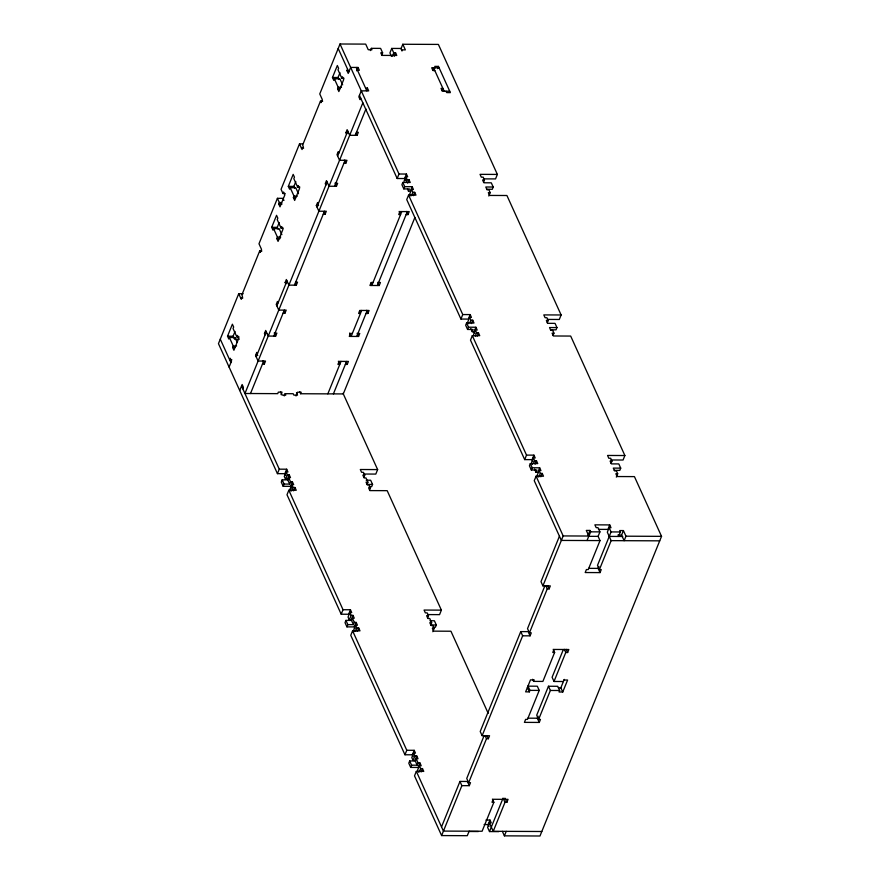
<?xml version="1.0" encoding="UTF-8"?>
<svg xmlns="http://www.w3.org/2000/svg" width="880" height="880" viewBox="0 0 880 880"><rect width="100%" height="100%" fill="white"/><g stroke="black" fill="none" stroke-linecap="round" stroke-linejoin="round"><path stroke-width="1.32" d="M243.177 293.733L238.722 293.711L218.46 343.651L277.442 473.66L284.867 473.693L285.714 475.574M283.943 200.453L282.986 198.341L277.42 198.319L258.984 243.771L261.536 249.392L260.315 252.384L259.677 250.987L261.91 250.998M302.841 143.902L299.508 143.88L281.061 189.332L282.975 193.545L285.208 193.556M381.711 55.077L382.624 52.833L380.6 48.378L371.316 48.345L371.954 49.742L368.247 49.731L365.695 44.11L340.021 44L319.759 93.94L322.311 99.561L321.101 102.564L320.463 101.156L322.685 101.167M259.677 250.987L241.857 294.932L242.495 296.34L241.274 299.332L238.722 293.711M282.975 193.545L283.591 192.049L284.867 194.865L280.005 206.844L278.729 204.039L279.334 202.543L277.42 198.319M320.463 101.156L302.632 145.101L303.27 146.509L302.049 149.512L299.508 143.88M237.16 342.353L234.982 337.535L229.405 337.513L228.8 339.009L227.524 336.204L232.386 324.214L233.662 327.03L233.057 328.526L236.885 336.952L239.107 336.963M281.875 234.685L279.147 228.657L273.581 228.635L272.965 230.131L271.689 227.326L276.551 215.336L277.827 218.152L277.222 219.648L281.05 228.085L283.272 228.096M298.485 193.732L295.757 187.704L290.191 187.682L289.586 189.178L288.31 186.373L293.172 174.383L294.448 177.199L293.832 178.695L297.66 187.132L299.893 187.143M342.65 84.854L339.922 78.837L334.356 78.815L333.751 80.311L332.475 77.495L337.337 65.516L338.613 68.321L337.997 69.817L341.825 78.254L344.058 78.265M233.948 338.096L233.09 336.226L235.037 331.43M278.113 229.218L277.266 227.348L279.202 222.552M294.723 188.265L293.876 186.395L295.823 181.599M338.888 79.398L338.041 77.517L339.988 72.721M234.366 339.031L234.982 337.535M236.885 336.952L237.49 335.456L238.766 338.272L233.904 350.251L232.628 347.446L233.233 345.95L229.405 337.513M281.05 228.085L281.655 226.578L282.931 229.394L278.069 241.384L276.793 238.568L277.398 237.072L273.581 228.635M297.66 187.132L298.265 185.625L299.541 188.441L294.679 200.431L293.403 197.615L294.019 196.119L290.191 187.682M341.825 78.254L342.43 76.758L343.706 79.563L338.844 91.553L337.568 88.737L338.184 87.241L334.356 78.815M357.489 70.257L359.348 70.268L358.072 67.452L350.647 67.43L348.216 73.414L346.94 70.609L347.545 69.113M229.086 367.081L231.517 361.086L230.241 358.281L229.636 359.777L231.869 359.788M356.708 70.829L358.072 67.452M370.414 50.589L371.316 48.345M239.712 390.511L242.143 384.516L243.419 387.321L242.814 388.817M262.46 364.067L264.319 364.067L265.529 361.075L258.104 361.042L255.563 355.421L256.773 352.429L257.411 353.837M265.111 334.851L264.473 333.443L265.694 330.451L268.235 336.072L275.66 336.105L276.881 333.113L275.022 333.102M285.78 283.91L285.142 282.502L286.352 279.51L288.904 285.131L296.329 285.164L297.539 282.172L295.691 282.161M323.235 214.236L325.094 214.247L326.315 211.244L318.89 211.222L316.338 205.59L317.548 202.598L318.186 204.006M346.555 134.079L345.917 132.682L347.127 129.679L349.679 135.3L357.104 135.333L358.325 132.341L356.466 132.33M360.723 98.153L360.118 99.66L358.842 96.844L361.273 90.849L368.698 90.882L367.422 88.066L365.563 88.066M256.201 356.829L266.321 331.859M276.859 305.888L286.99 280.918M316.976 206.998L327.107 182.028M337.645 156.057L347.765 131.087M366.509 90.321L367.422 88.066M362.846 102.839L244.937 393.503L277.728 393.646L278.333 392.15L282.051 392.161L281.039 394.658M250.503 393.536L263.681 361.064M273.812 336.094L284.339 310.123M294.47 285.153L324.456 211.244M334.587 186.274L345.125 160.303M355.245 135.333L365.926 108.999M402.006 51.007L401.016 48.466L391.732 48.422L389.917 52.921L391.424 56.254M283.129 313.126L284.977 313.126L286.198 310.134L278.773 310.101L276.221 304.48L277.442 301.488L278.08 302.885M325.886 185.031L325.248 183.623L326.469 180.62L329.021 186.241L336.446 186.274L337.656 183.282L335.797 183.271M343.904 163.295L345.763 163.306L346.973 160.303L339.548 160.281L337.007 154.649L338.217 151.657L338.855 153.065M392.392 56.243L393.756 52.877L391.732 48.422M394.24 56.254L395.615 52.888L393.756 52.877M400.994 48.763L402.809 44.264L438.383 44.418L497.365 174.427L495.539 178.915L483.549 178.871M284.24 395.923L285.153 393.679L293.194 393.712L293.832 395.12L297.539 395.131L296.483 392.788M295.999 395.978L297.517 392.227L301.224 392.249L300.619 393.745L343.299 393.921L414.876 217.492M432.575 70.169L433.543 67.771L444.169 91.201M437.569 68.64L438.471 66.396L434.764 66.374L435.402 67.782M277.442 473.66L279.268 469.172L241.538 386.012M405.449 180.411L404.602 178.541L397.177 178.508L398.992 174.009L340.021 44M282.172 479.853L284.086 484.066L289.652 484.088L287.749 479.875L282.172 479.853L281.27 482.097L283.173 486.31L290.598 486.343L291.456 488.224M402.82 182.446L401.907 184.69L403.821 188.903L409.387 188.936L408.485 191.18L410.333 191.191L412.159 186.692L404.734 186.659L402.82 182.446L410.245 182.479L408.969 179.663L407.11 179.652L405.845 176.847L407.693 176.847L406.417 174.042L398.992 174.009M284.867 473.693L286.682 469.205L279.268 469.172M404.602 178.541L406.417 174.042M286.11 472.01L284.284 476.498L285.56 479.314L287.419 479.314L289.234 474.826L287.386 474.815L286.11 472.01L287.958 472.01L286.682 469.205M404.019 181.335L405.845 176.847M441.991 90.64L442.893 88.385L441.045 88.385L442.321 91.19L449.735 91.223M285.56 479.314L287.386 474.815M406.208 181.907L407.11 179.652M283.173 486.31L284.086 484.066M403.821 188.903L404.734 186.659M407.605 183.04L408.969 179.663M287.749 479.875L288.651 477.631L290.51 477.631L289.234 474.826M289.652 484.088L290.565 481.844L288.651 477.631M288.827 490.248L287.001 494.747L341.198 614.218L348.623 614.251L350.449 609.752L343.024 609.719L288.827 490.248L296.252 490.281L294.976 487.476L293.117 487.465L291.841 484.66L293.7 484.66L292.424 481.855L290.565 481.844M327.833 393.855L341.011 361.394M361.669 310.453L351.142 336.424L349.602 333.047M401.786 211.563L371.8 285.483L370.777 283.228M408.562 195.096L406.736 199.584L460.933 319.055L468.358 319.088L470.173 314.589L462.759 314.556L408.562 195.096L415.987 195.129L414.711 192.313L412.852 192.302L411.576 189.497L413.435 189.497L412.159 186.692M290.598 486.343L292.424 481.855M291.841 484.66L290.026 489.148L290.873 491.029M411.576 189.497L409.75 193.985L410.608 195.866M291.753 490.842L293.117 487.465M411.488 195.679L412.852 192.302M293.612 490.842L294.976 487.476M413.347 195.679L414.711 192.313M333.41 393.877L346.577 361.416M356.708 336.446L367.235 310.475M377.366 285.505L407.352 211.585M345.356 364.419L347.215 364.419L348.436 361.427L339.152 361.383L337.931 364.386L339.79 364.386L338.36 361.229M352.352 333.421L350.493 333.421L349.283 336.413L358.556 336.457L359.777 333.454L357.918 333.454M366.025 313.478L367.884 313.478L369.094 310.486L359.821 310.442L358.6 313.445L360.459 313.445L359.502 311.344M373.021 282.48L371.162 282.48L369.941 285.472L379.225 285.516L380.446 282.513L378.587 282.513M406.142 214.588L407.99 214.599L409.211 211.596L399.927 211.563L398.717 214.555L400.565 214.566L399.135 211.398M363.803 477.389L364.716 475.145L363.44 472.329L361.581 472.318L360.305 469.513L377.63 469.59L375.804 474.078L363.814 474.034M483.538 182.226L484.451 179.982L483.175 177.166L481.316 177.166L480.04 174.35L497.365 174.427M364.716 475.145L362.857 475.134L364.133 477.95L365.992 477.95L367.895 482.174L366.993 484.418L372.559 484.44L371.646 486.684L369.171 486.673M369.534 490.039L370.447 487.795L369.171 484.979L367.323 484.968L366.047 482.163L367.895 482.174M488.818 195.998L490.182 192.632L488.906 189.816L487.058 189.816L485.782 187L493.196 187.033L492.294 189.277L486.717 189.255M341.198 614.218L343.024 609.719M460.933 319.055L462.759 314.556M345.939 620.4L347.842 624.624L353.419 624.646L351.505 620.422L345.939 620.4L345.026 622.655L346.94 626.868L354.354 626.901L355.212 628.771M470.173 314.589L471.449 317.405L469.601 317.394L470.877 320.21L472.725 320.21L474.001 323.026L466.576 322.993L465.663 325.237L467.577 329.461L473.143 329.483L472.241 331.727L474.089 331.738L474.947 333.608M349.866 612.557L348.04 617.056L349.316 619.861L351.175 619.872L352.99 615.373L351.142 615.373L349.866 612.557L351.714 612.568L350.449 609.752M469.601 317.394L467.775 321.893L468.622 323.763M349.316 619.861L351.142 615.373M469.964 322.454L470.877 320.21M346.94 626.868L347.842 624.624M467.577 329.461L468.49 327.206L466.576 322.993M471.361 323.587L472.725 320.21M351.505 620.422L352.418 618.178L354.266 618.189L352.99 615.373M353.419 624.646L354.321 622.391L352.418 618.178M354.321 622.391L356.18 622.402L357.456 625.218L355.597 625.207L356.873 628.012L358.732 628.023L360.008 630.839L352.583 630.806L350.757 635.305L404.954 754.765L412.379 754.798L413.226 756.679M354.354 626.901L356.18 622.402M468.49 327.206L475.915 327.239L477.191 330.055L475.332 330.044L476.608 332.86L478.467 332.86L479.743 335.676L472.318 335.643L470.492 340.142L524.689 459.613L532.114 459.635L532.961 461.516M474.089 331.738L475.915 327.239M355.597 625.207L353.782 629.706L354.629 631.576M473.517 334.543L475.332 330.044M355.509 631.389L356.873 628.012M475.244 336.226L476.608 332.86M357.368 631.4L358.732 628.023M477.103 336.237L478.467 332.86M427.559 617.936L428.472 615.692L427.196 612.887L425.337 612.876L424.061 610.06L441.386 610.137L439.56 614.636L427.57 614.581M547.294 322.784L548.207 320.529L546.931 317.724L545.072 317.713L543.796 314.908L561.121 314.974L559.295 319.473L547.305 319.418M428.472 615.692L426.613 615.681L427.889 618.497L429.748 618.508L431.651 622.721L430.749 624.965L436.315 624.987L435.402 627.242L432.927 627.231M432.839 631.719L434.203 628.342L432.927 625.537L431.079 625.526L429.803 622.71L431.651 622.721M553.025 335.434L553.938 333.179L552.662 330.374L550.814 330.363L549.538 327.558L556.963 327.58L556.05 329.835L550.484 329.813M404.954 754.765L406.78 750.277L352.583 630.806M524.689 459.613L526.515 455.114L472.318 335.643M409.695 760.958L411.598 765.171L417.175 765.193L415.261 760.98L409.695 760.958L408.782 763.202L410.696 767.415L418.11 767.448L419.936 762.949L418.088 762.949L416.174 758.725L418.022 758.736L416.746 755.931L414.898 755.92L413.622 753.104L415.481 753.115L414.205 750.31L406.78 750.277M530.332 463.551L529.43 465.795L531.333 470.008L536.91 470.03L535.997 472.285L537.845 472.285L539.671 467.797L532.246 467.764L530.332 463.551L537.757 463.573L536.481 460.768L534.633 460.757L533.357 457.952L535.205 457.952L533.94 455.147L526.515 455.114M412.379 754.798L414.205 750.31M532.114 459.635L533.94 455.147M413.622 753.104L411.796 757.603L413.072 760.419L414.931 760.419L416.746 755.931M533.357 457.952L531.531 462.44L532.378 464.321M413.072 760.419L414.898 755.92M533.72 463.001L534.633 460.757M410.696 767.415L411.598 765.171M531.333 470.008L532.246 467.764M535.117 464.134L536.481 460.768M415.261 760.98L416.174 758.725M417.175 765.193L418.088 762.949M419.936 762.949L421.212 765.765L419.353 765.754L420.629 768.57L422.488 768.581L423.764 771.386L416.339 771.353L414.513 775.852L441.617 835.582L467.291 835.692L469.106 831.204M539.671 467.797L540.947 470.602L539.088 470.602L540.364 473.407L542.223 473.418L543.499 476.223L536.074 476.201L534.248 480.689L561.352 540.43L600.017 540.584L588.258 569.558L586.41 569.547L585.189 572.539L600.039 572.605L601.249 569.613L599.401 569.602L597.487 565.389L611.061 531.927L609.147 527.703L611.006 527.714L609.73 524.909L594.88 524.843L596.156 527.648L598.015 527.659L599.929 531.872L598.103 536.371L600.017 540.584M419.353 765.754L417.538 770.253L418.385 772.123M539.088 470.602L537.273 475.09L538.12 476.971M419.265 771.936L420.629 768.57M539 476.784L540.364 473.407M421.124 771.947L422.488 768.581M540.859 476.784L542.223 473.418M441.529 826.87L459.965 781.429L467.379 781.462L469.293 785.675L461.868 785.642L459.965 781.429M520.74 631.598L522.654 635.811L530.079 635.844L528.165 631.631L520.74 631.598L480.216 731.489L482.13 735.702L489.555 735.735L488.345 738.727L486.486 738.716L485.056 735.559M559.438 536.206L541.002 581.658L542.916 585.871L550.33 585.904L549.12 588.896L547.261 588.896L545.831 585.728M441.617 835.582L461.868 785.642M482.13 735.702L522.654 635.811M542.916 585.871L563.167 535.931L536.074 476.201M484.066 735.757L466.741 778.448L468.655 782.672L470.514 782.672L469.293 785.675M544.841 585.937L527.527 628.628L529.441 632.841L531.289 632.852L530.079 635.844M468.655 782.672L486.486 738.716M529.441 632.841L547.261 588.896M611.05 463.331L611.963 461.087L610.687 458.271L608.828 458.271L607.552 455.455L624.877 455.532L623.051 460.02L611.061 459.976M587.026 540.529L588.841 536.041L586.3 530.42L590.007 530.431L588.181 534.93L588.819 536.327L598.103 536.371M563.904 680.009L567.611 680.031L562.749 692.01L559.042 691.999L559.647 690.503L557.733 686.29L548.46 686.246L536.712 715.209L538.615 719.433L540.474 719.433L539.264 722.436L524.414 722.37L525.624 719.378L527.483 719.378L539.231 690.415L537.317 686.202L528.044 686.158L527.439 687.654L529.342 691.878L525.635 691.856L530.497 679.877L534.204 679.888L533.599 681.384L542.883 681.428L554.631 652.454L553.201 649.297M588.819 536.327L590.645 531.839L590.007 530.431M616.33 477.103L617.694 473.737L616.418 470.921L614.57 470.91L613.294 468.105L620.719 468.138L619.806 470.382L614.24 470.36M529.342 691.878L529.958 690.371L528.044 686.158M492.415 799.128L493.856 802.285L482.097 831.248L443.432 831.094L416.339 771.353M489.016 826.43L488.169 824.56L489.995 820.061L485.947 820.05M609.73 524.909L607.904 529.397L598.455 529.364M489.995 820.061L491.271 822.877L489.412 822.866L487.586 827.365L489.5 831.578L498.784 831.622M609.147 527.703L607.321 532.202L611.149 540.639L599.401 569.602M489.5 831.578L503.074 798.116L504.988 802.329L493.24 831.303L541.805 831.501M563.343 649.55L552.101 677.259L554.015 681.472L563.299 681.516M539.264 722.436L537.35 718.212L538.153 716.221M600.039 572.605L598.125 568.392L598.939 566.39M538.615 719.433L550.374 690.459L548.46 686.246M554.015 681.472L565.763 652.509L564.333 649.341M504.988 802.329L506.847 802.34L508.057 799.348L493.218 799.282L491.997 802.274L493.856 802.285M565.763 652.509L567.622 652.509L568.843 649.517L553.993 649.451L552.772 652.454L554.631 652.454M618.519 536.459L620.334 531.96L619.696 530.552L623.414 530.574L625.966 536.195L624.14 540.694L621.588 535.062L623.414 530.574M562.749 692.01L560.846 687.797L564.245 679.404M617.694 473.737L615.846 473.726L617.122 476.542L634.436 476.608L661.54 536.349L539.979 836L504.405 835.846L506.231 831.358M401.654 49.874L405.361 49.885L402.809 44.264M382.624 52.833L380.765 52.822L381.931 55.396L396.781 55.462L395.615 52.888M439.109 67.793L431.695 67.771L432.96 70.576L434.819 70.587M346.94 70.609L349.173 70.62M332.475 77.495L338.041 77.517M338.184 87.241L341.517 87.252M337.568 88.737L339.801 88.748M345.917 132.682L348.139 132.693M301.411 148.104L303.644 148.115M484.451 179.982L482.592 179.971L483.868 182.787L491.293 182.82L493.196 187.033M288.31 186.373L293.876 186.395M490.182 192.632L488.323 192.621L489.599 195.437L506.924 195.503L561.121 314.974M294.019 196.119L297.352 196.13M293.403 197.615L295.636 197.626M279.334 202.543L281.556 202.554M278.729 204.039L282.062 204.05M316.338 205.59L318.56 205.601M271.689 227.326L277.266 227.348M277.398 237.072L280.742 237.083M276.793 238.568L280.137 238.579M285.142 282.502L287.364 282.513M240.636 297.935L242.869 297.935M548.207 320.529L546.348 320.529L547.624 323.334L555.049 323.367L556.963 327.58M553.938 333.179L552.09 333.179L553.355 335.984L570.68 336.061L624.877 455.532M264.473 333.443L266.695 333.454M227.524 336.204L233.09 336.226M235.147 339.218L239.206 339.24M233.233 345.95L236.577 345.961M232.628 347.446L234.85 347.457M255.563 355.421L257.785 355.432M611.963 461.087L610.104 461.076L611.38 463.892L618.805 463.914L620.719 468.138M366.19 480.205L370.645 480.227L372.559 484.44M370.447 487.795L368.599 487.784L369.864 490.6L387.189 490.666L441.386 610.137M590.645 531.839L599.929 531.872M611.061 531.927L620.334 531.96M617.881 535.051L621.588 535.062M563.167 535.931L588.841 536.041M625.966 536.195L661.54 536.349M609.235 536.415L622.721 536.47M611.149 540.639L659.714 540.837M588.676 568.348L598.125 568.392M429.946 620.752L434.401 620.774L436.315 624.987M434.203 628.342L432.355 628.331L433.631 631.147L450.945 631.224L488.202 713.35M558.371 687.786L560.846 687.797M529.958 690.371L539.231 690.415M550.374 690.459L559.647 690.503M527.901 718.179L537.35 718.212M484.121 824.538L488.169 824.56M469.084 831.49L478.368 831.534M438.471 66.396L450.373 92.631L446.666 92.609L446.028 91.212M356.213 67.452L366.839 90.871M407.528 189.068L408.485 191.18M470.8 328.57L472.241 331.727M534.556 469.117L535.997 472.285M338.195 48.499L348.821 71.918M359.447 95.348L397.177 178.508M406.56 211.431L407.99 214.599M356.147 133.232L357.104 135.333M547.69 585.739L549.12 588.896M344.322 160.138L345.763 163.306M566.192 649.352L567.622 652.509M335.005 183.117L336.446 186.274M377.795 282.348L379.225 285.516M324.137 212.135L325.094 214.247M366.443 310.321L367.884 313.478M532.642 679.283L533.599 681.384M357.126 333.289L358.556 336.457M346.258 362.318L347.215 364.419M295.372 283.052L296.329 285.164M343.035 393.327L377.63 469.59M486.904 735.57L488.345 738.727M284.031 311.025L284.977 313.126M504.933 798.127L506.847 802.34M502.37 831.347L504.405 835.846M274.23 332.937L275.66 336.105M299.662 391.633L300.619 393.745M489.412 822.866L493.24 831.303M285.153 393.679L285.791 395.087L282.073 395.065L280.489 391.556M262.878 360.91L264.319 364.067M220.286 339.163L230.912 362.582"/></g></svg>
